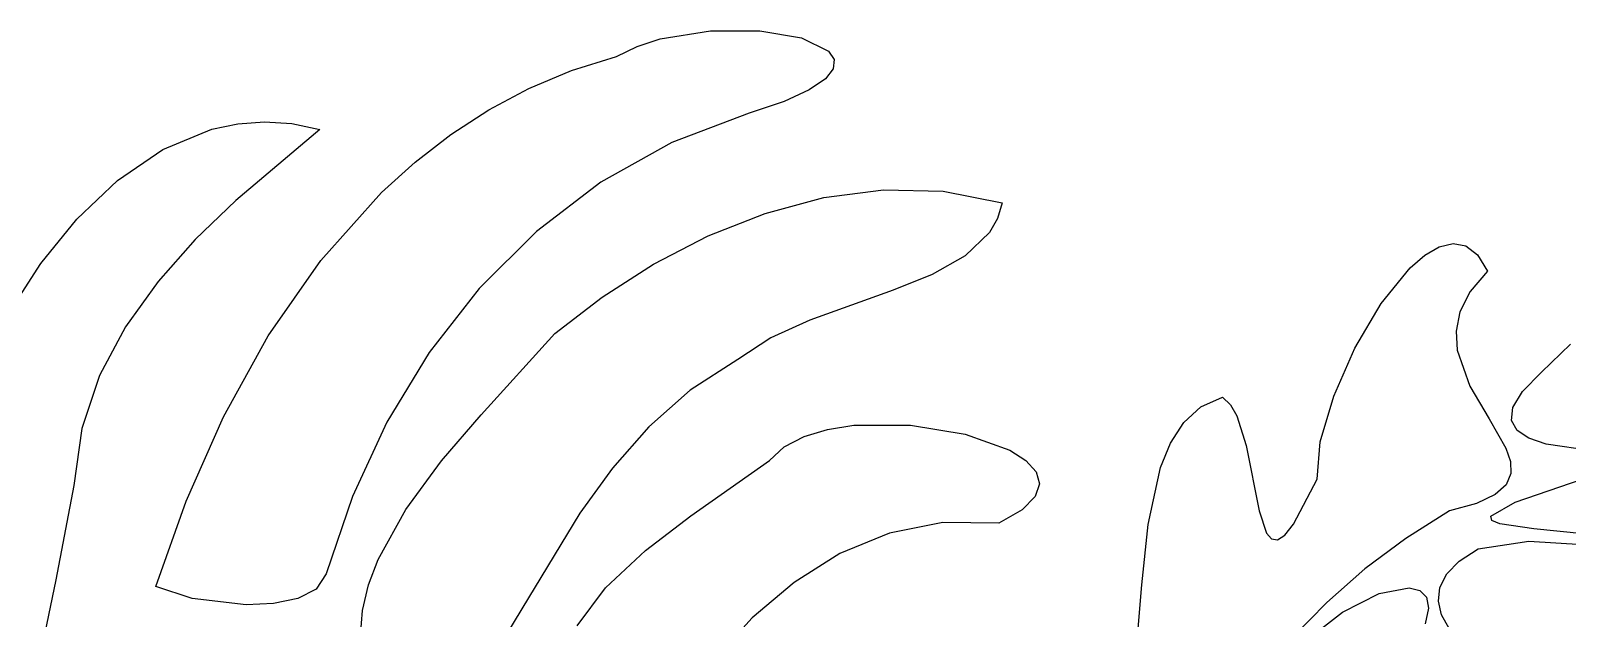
# Model space of a CAD drawing. Extents: x 4 to 212, y 2 to 159.
# Drawn here: x 43.3 to 112, y 133.1 to 159.4 of the extents above; entities that cross this region are included whole.
import ezdxf

# ---------------------------------------------------------------- set-up
doc = ezdxf.new("R2010")
doc.units = 0

msp = doc.modelspace()

# ---------------------------------------------------------------- linework, layer by layer
at = {"layer": 'Layer 1'}
for p, q in [((70.394103, 158.658221), (71.427212, 158.99567)), ((71.427212, 158.99567), (73.668973, 159.360179)), ((73.668973, 159.360179), (75.88073, 159.355473)), ((75.88073, 159.355473), (77.745612, 159.035113)), ((77.745612, 159.035113), (78.94675, 158.452661)), ((67.462172, 157.578508), (69.472319, 158.208382)), ((69.472319, 158.208382), (70.394103, 158.658221)), ((78.94675, 158.452661), (79.199392, 158.07989)), ((79.199392, 158.07989), (79.167272, 157.661681)), ((65.558524, 156.778925), (67.462172, 157.578508)), ((79.167272, 157.661681), (78.810779, 157.204731)), ((63.759196, 155.821664), (65.558524, 156.778925)), ((78.090307, 156.715734), (76.966245, 156.201386)), ((78.810779, 157.204731), (78.090307, 156.715734)), ((76.966245, 156.201386), (75.398986, 155.668382)), ((52.539633, 155.200422), (53.731337, 155.289468)), ((53.731337, 155.289468), (54.95503, 155.208042)), ((62.062009, 154.718752), (63.759196, 155.821664)), ((75.398986, 155.668382), (71.946442, 154.361103)), ((49.184842, 154.045217), (51.382756, 154.95438)), ((51.382756, 154.95438), (52.539633, 155.200422)), ((56.207874, 154.942668), (52.447968, 151.767889)), ((54.95503, 155.208042), (56.207874, 154.942668)), ((60.464787, 153.48222), (62.062009, 154.718752)), ((47.160304, 152.669791), (49.184842, 154.045217)), ((71.946442, 154.361103), (68.775442, 152.583363)), ((58.965352, 152.124096), (60.464787, 153.48222)), ((45.331851, 150.935915), (47.160304, 152.669791)), ((68.775442, 152.583363), (65.900776, 150.389251)), ((56.251128, 149.091189), (58.965352, 152.124096)), ((76.124, 151.194476), (78.74916, 151.896247)), ((78.74916, 151.896247), (81.413399, 152.242198)), ((81.413399, 152.242198), (84.081446, 152.18297)), ((84.081446, 152.18297), (86.718036, 151.669208)), ((52.447968, 151.767889), (50.637285, 150.021782)), ((73.573184, 150.186242), (76.124, 151.194476)), ((86.718036, 151.669208), (86.504757, 150.962524)), ((43.722192, 148.951402), (45.331851, 150.935915)), ((86.504757, 150.962524), (86.146127, 150.337583)), ((50.637285, 150.021782), (48.970271, 148.14697)), ((65.900776, 150.389251), (63.337233, 147.832853)), ((71.131983, 148.920902), (73.573184, 150.186242)), ((86.146127, 150.337583), (85.057339, 149.293578)), ((106.266347, 149.702133), (106.881389, 149.849379)), ((106.881389, 149.849379), (107.454649, 149.738034)), ((85.057339, 149.293578), (83.580721, 148.45848)), ((104.967753, 148.758625), (105.623732, 149.327986)), ((105.623732, 149.327986), (106.266347, 149.702133)), ((107.454649, 149.738034), (107.971918, 149.336413)), ((107.971918, 149.336413), (108.418986, 148.612827)), ((42.354038, 146.824065), (43.722192, 148.951402)), ((53.901913, 145.716265), (56.251128, 149.091189)), ((68.835663, 147.447814), (71.131983, 148.920902)), ((83.580721, 148.45848), (81.845319, 147.753578)), ((103.672542, 147.161009), (104.967753, 148.758625)), ((108.418986, 148.612827), (107.641689, 147.692279)), ((48.970271, 148.14697), (47.520041, 146.126284)), ((63.337233, 147.832853), (61.099604, 144.968258)), ((81.845319, 147.753578), (78.114359, 146.419521)), ((66.719492, 145.816334), (68.835663, 147.447814)), ((102.494385, 145.162787), (103.672542, 147.161009)), ((107.641689, 147.692279), (107.190632, 146.793787)), ((78.114359, 146.419521), (76.376897, 145.632942)), ((107.190632, 146.793787), (107.015092, 145.919777)), ((47.520041, 146.126284), (46.35971, 143.942552)), ((51.900286, 142.095556), (53.901913, 145.716265)), ((63.423589, 142.177938), (66.719492, 145.816334)), ((107.015092, 145.919777), (107.064343, 145.072671)), ((76.376897, 145.632942), (74.896845, 144.661716)), ((101.546958, 143.01746), (102.494385, 145.162787)), ((107.064343, 145.072671), (107.634327, 143.468871)), ((110.838034, 144.097271), (112.131768, 145.348982)), ((61.099604, 144.968258), (59.202679, 141.849552)), ((74.896845, 144.661716), (72.765509, 143.289366)), ((46.35971, 143.942552), (45.562394, 141.578604)), ((109.991749, 143.228934), (110.838034, 144.097271)), ((72.765509, 143.289366), (70.914697, 141.648682)), ((95.608377, 142.534815), (96.572982, 142.968382)), ((96.572982, 142.968382), (96.921236, 142.633178)), ((100.943934, 140.978528), (101.546958, 143.01746)), ((107.634327, 143.468871), (108.494792, 142.00178)), ((109.556817, 142.513979), (109.991749, 143.228934)), ((94.842201, 141.835815), (95.608377, 142.534815)), ((96.921236, 142.633178), (97.206049, 142.13784)), ((109.488638, 141.936788), (109.556817, 142.513979)), ((45.562394, 141.578604), (45.201208, 139.017271)), ((50.228821, 138.325295), (51.900286, 142.095556)), ((59.202679, 141.849552), (57.661246, 138.530824)), ((61.651616, 140.122458), (63.423589, 142.177938)), ((70.914697, 141.648682), (69.290296, 139.79508)), ((78.912417, 141.534432), (80.087602, 141.71637)), ((80.087602, 141.71637), (82.615986, 141.722441)), ((82.615986, 141.722441), (85.067796, 141.321905)), ((94.248633, 140.916356), (94.842201, 141.835815)), ((97.206049, 142.13784), (97.630119, 140.816122)), ((108.494792, 142.00178), (109.239948, 140.690792)), ((109.742611, 141.481745), (109.488638, 141.936788)), ((76.975505, 140.759897), (77.859355, 141.219131)), ((77.859355, 141.219131), (78.912417, 141.534432)), ((85.067796, 141.321905), (87.066322, 140.599325)), ((93.801852, 139.821415), (94.248633, 140.916356)), ((100.798986, 139.299493), (100.943934, 140.978528)), ((110.274135, 141.133231), (109.742611, 141.481745)), ((111.038609, 140.875629), (110.274135, 141.133231)), ((113.088004, 140.570693), (111.038609, 140.875629)), ((76.307956, 140.14616), (76.975505, 140.759897)), ((87.066322, 140.599325), (87.777881, 140.143694)), ((97.630119, 140.816122), (98.209362, 137.894041)), ((109.239948, 140.690792), (109.442476, 140.099898)), ((60.049529, 137.95695), (61.651616, 140.122458)), ((69.290296, 139.79508), (67.838195, 137.783981)), ((72.789195, 137.662603), (76.307956, 140.14616)), ((87.777881, 140.143694), (88.234852, 139.639264)), ((88.234852, 139.639264), (88.390146, 139.096603)), ((93.245374, 137.284985), (93.801852, 139.821415)), ((109.464004, 139.555301), (109.25381, 139.059427)), ((109.442476, 140.099898), (109.464004, 139.555301)), ((45.201208, 139.017271), (44.402358, 134.809141)), ((88.390146, 139.096603), (88.196675, 138.526284)), ((99.748874, 137.295125), (100.798986, 139.299493)), ((109.25381, 139.059427), (108.761169, 138.6147)), ((109.654112, 138.277615), (112.652319, 139.299493)), ((48.870097, 134.501715), (50.228821, 138.325295)), ((57.661246, 138.530824), (56.490097, 135.06616)), ((88.196675, 138.526284), (87.60735, 137.938875)), ((107.935358, 138.223544), (106.725652, 137.888382)), ((108.761169, 138.6147), (107.935358, 138.223544)), ((108.56398, 137.658999), (109.654112, 138.277615)), ((58.806756, 135.717035), (60.049529, 137.95695)), ((67.838195, 137.783981), (65.234443, 133.510957)), ((70.768558, 136.112307), (72.789195, 137.662603)), ((87.60735, 137.938875), (86.575082, 137.344948)), ((98.209362, 137.894041), (98.543588, 136.89112)), ((106.725652, 137.888382), (104.767041, 136.660925)), ((108.607951, 137.458325), (108.56398, 137.658999)), ((108.977153, 137.307361), (108.607951, 137.458325)), ((81.685874, 136.893326), (79.463597, 135.977476)), ((84.061679, 137.371367), (81.685874, 136.893326)), ((86.575082, 137.344948), (84.061679, 137.371367)), ((92.966205, 134.586329), (93.245374, 137.284985)), ((98.543588, 136.89112), (98.761019, 136.634881)), ((99.026916, 136.591908), (99.352471, 136.799543)), ((99.352471, 136.799543), (99.748874, 137.295125)), ((110.488862, 137.08642), (108.977153, 137.307361)), ((112.694336, 136.85989), (110.488862, 137.08642)), ((68.977327, 134.44869), (70.768558, 136.112307)), ((98.761019, 136.634881), (99.026916, 136.591908)), ((104.767041, 136.660925), (102.935119, 135.293943)), ((107.160765, 135.646557), (108.00958, 136.195048)), ((108.00958, 136.195048), (110.271783, 136.536021)), ((110.271783, 136.536021), (112.680147, 136.385799)), ((58.379307, 134.580305), (58.806756, 135.717035)), ((79.463597, 135.977476), (77.41078, 134.690471)), ((106.596283, 135.066664), (107.160765, 135.646557)), ((44.402358, 134.809141), (43.905838, 132.433231)), ((56.490097, 135.06616), (56.039422, 134.394262)), ((77.41078, 134.690471), (75.543353, 133.098962)), ((102.935119, 135.293943), (101.229926, 133.797423)), ((106.292223, 134.465398), (106.596283, 135.066664)), ((50.49806, 133.967189), (48.870097, 134.501715)), ((48.870097, 134.501715), (48.870097, 134.501715)), ((56.039422, 134.394262), (55.217908, 133.965224)), ((58.112722, 133.438331), (58.379307, 134.580305)), ((67.718185, 132.741022), (68.977327, 134.44869)), ((92.757784, 132.085248), (92.966205, 134.586329)), ((101.929716, 133.360498), (103.572471, 134.187407)), ((103.572471, 134.187407), (104.920033, 134.441678)), ((104.920033, 134.441678), (105.39729, 134.323203)), ((105.39729, 134.323203), (105.697757, 134.024522)), ((105.697757, 134.024522), (105.787101, 133.533286)), ((106.224677, 133.852791), (106.292223, 134.465398)), ((52.91728, 133.69363), (50.49806, 133.967189)), ((54.139283, 133.743521), (52.91728, 133.69363)), ((55.217908, 133.965224), (54.139283, 133.743521)), ((58.030678, 132.295564), (58.112722, 133.438331)), ((65.234443, 133.510957), (62.67054, 129.272956)), ((101.229926, 133.797423), (99.651497, 132.181357)), ((100.266415, 132.059743), (101.929716, 133.360498)), ((105.787101, 133.533286), (105.630993, 132.837146)), ((106.369736, 133.238872), (106.224677, 133.852791)), ((75.543353, 133.098962), (73.877247, 131.269602)), ((106.703488, 132.63367), (106.369736, 133.238872))]:
    msp.add_line(p, q, dxfattribs=at)

doc.saveas('drawing.dxf')
